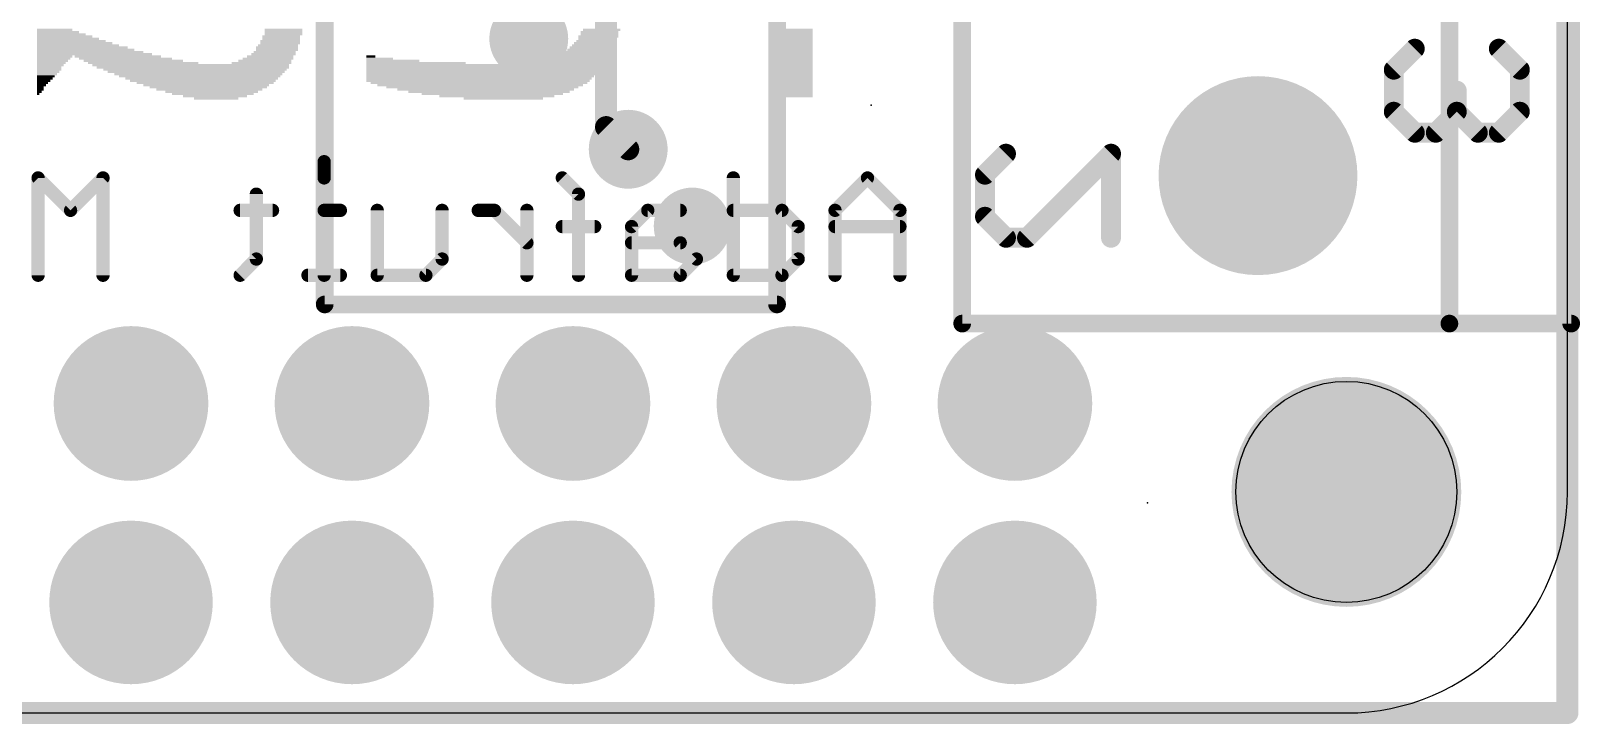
# Model space of a CAD drawing. Extents: x -0.1 to 50.9, y -0.1 to 23.
# Drawn here: x 33.14 to 50.95, y -0.13 to 7.84 of the extents above; entities that cross this region are included whole.
import ezdxf

# ---------------------------------------------------------------- set-up
doc = ezdxf.new("R2010")
doc.units = 0
for name, color, linetype in [('16', 132, 'CONTINUOUS'), ('17', 110, 'CONTINUOUS'), ('18', 110, 'CONTINUOUS'), ('20', 53, 'CONTINUOUS'), ('21', 40, 'CONTINUOUS'), ('22', 6, 'CONTINUOUS'), ('23', 40, 'CONTINUOUS'), ('24', 6, 'CONTINUOUS'), ('30', 253, 'CONTINUOUS')]:
    doc.layers.add(name, color=color, linetype=linetype)

# ---------------------------------------------------------------- blocks, each defined once
blk = doc.blocks.new('ROUNDP')
at = {"const_width": 0.5}
blk.add_lwpolyline([(0, -0.25, 1), (0, 0.25, 1), (0, -0.25)], format="xyb", dxfattribs=at)
blk = doc.blocks.new('RECT')
blk.add_solid([(-0.5, -0.5), (0.5, -0.5), (-0.5, 0.5), (0.5, 0.5)])
blk = doc.blocks.new('ROUNDV')
at = {"const_width": 0.5}
blk.add_lwpolyline([(0, -0.25, 1), (0, 0.25, 1), (0, -0.25)], format="xyb", dxfattribs=at)

msp = doc.modelspace()

# ---------------------------------------------------------------- linework, layer by layer
at = {"layer": '16', "const_width": 0.254}
for points in [[(50.8, 0), (50.8, 22.86)], [(39.751, 11.049), (39.751, 6.731)], [(38.862, 8.001), (38.862, 7.747)], [(39.751, 6.731), (40.005, 6.477)], [(0, 0), (50.8, 0)]]:
    msp.add_lwpolyline(points, dxfattribs=at)
at = {"layer": '16', "const_width": 0.127}
for points in [[(38.7985, 7.747, 1), (38.9255, 7.747)], [(39.7959, 6.7759, 1), (39.7061, 6.6861)], [(39.6875, 6.731, 1), (39.8145, 6.731)], [(39.9601, 6.4321, 1), (40.0499, 6.5219)], [(50.7365, 0, 1), (50.8635, 0)], [(50.8, -0.0635, 1), (50.8, 0.0635)]]:
    msp.add_lwpolyline(points, format="xyb", dxfattribs=at)
at = {"layer": '20'}
for p, q in [((50.8, 2.54), (50.8, 20.32)), ((2.54, 0), (48.26, 0))]:
    msp.add_line(p, q, dxfattribs=at)
msp.add_circle((48.26, 2.54), 1.27, dxfattribs=at)
msp.add_arc((48.26, 2.54), 2.54, 270, 0, dxfattribs=at)
at = {"layer": '21', "const_width": 0.2032}
for points in [[(36.516, 13.594), (36.516, 4.694)], [(41.716, 4.694), (41.716, 13.594)], [(43.844, 11.474), (43.844, 4.474)], [(49.444, 4.474), (49.444, 11.474)], [(50.844, 4.474), (50.844, 11.474)], [(36.516, 4.694), (41.716, 4.694)], [(43.844, 4.474), (49.444, 4.474)], [(49.444, 4.474), (50.844, 4.474)]]:
    msp.add_lwpolyline(points, dxfattribs=at)
at = {"layer": '21'}
for points, const_width in [([(40.741, 5.3729, 1), (40.741, 5.8151, 1), (40.741, 5.3729)], 0.4422), ([(36.516, 4.7448, 1), (36.516, 4.6432)], 0.1016), ([(36.4652, 4.694, 1), (36.5668, 4.694)], 0.1016), ([(41.6652, 4.694, 1), (41.7668, 4.694)], 0.1016), ([(41.716, 4.6432, 1), (41.716, 4.7448)], 0.1016), ([(43.844, 4.5248, 1), (43.844, 4.4232)], 0.1016), ([(43.7932, 4.474, 1), (43.8948, 4.474)], 0.1016), ([(49.444, 4.5248, 1), (49.444, 4.4232)], 0.1016), ([(49.3932, 4.474, 1), (49.4948, 4.474)], 0.1016), ([(49.444, 4.4232, 1), (49.444, 4.5248)], 0.1016), ([(50.7932, 4.474, 1), (50.8948, 4.474)], 0.1016), ([(50.844, 4.4232, 1), (50.844, 4.5248)], 0.1016)]:
    msp.add_lwpolyline(points, format="xyb", dxfattribs=dict(at, const_width=const_width))
at = {"layer": '22'}
for points, const_width in [([(49.0464, 7.6327), (48.8049, 7.3912)], 0.2286), ([(50.2539, 7.3912), (50.0124, 7.6327)], 0.2286), ([(48.8049, 7.3912), (48.8049, 6.9082)], 0.2286), ([(50.2539, 6.9082), (50.2539, 7.3912)], 0.2286), ([(49.5294, 6.9082), (49.5294, 7.1497)], 0.2286), ([(48.8049, 6.9082), (49.0464, 6.6667)], 0.2286), ([(49.2879, 6.6667), (49.5294, 6.9082)], 0.2286), ([(49.5294, 6.9082), (49.7709, 6.6667)], 0.2286), ([(50.0124, 6.6667), (50.2539, 6.9082)], 0.2286), ([(49.0464, 6.6667), (49.2879, 6.6667)], 0.2286), ([(49.7709, 6.6667), (50.0124, 6.6667)], 0.2286), ([(36.5101, 6.3342), (36.5101, 6.1478)], 0.1524), ([(44.1059, 6.1845), (44.3474, 6.426)], 0.2286), ([(45.5549, 6.426), (44.5889, 5.46)], 0.2286), ([(45.5549, 5.46), (45.5549, 6.426)], 0.2286), ([(44.1059, 5.7015), (44.1059, 6.1845)], 0.2286), ([(33.5951, 5.7749), (33.2223, 6.1478)], 0.1524), ([(33.2223, 6.1478), (33.2223, 5.0292)], 0.1524), ([(33.968, 6.1478), (33.5951, 5.7749)], 0.1524), ([(33.968, 5.0292), (33.968, 6.1478)], 0.1524), ([(39.4336, 5.9613), (39.2472, 6.1478)], 0.1524), ([(41.2131, 6.1478), (41.2131, 5.0292)], 0.1524), ([(42.7554, 6.1478), (42.3825, 5.7749)], 0.1524), ([(43.1282, 5.7749), (42.7554, 6.1478)], 0.1524), ([(35.7305, 5.9613), (35.7305, 5.2156)], 0.1524), ([(39.4336, 5.0292), (39.4336, 5.9613)], 0.1524), ([(35.917, 5.7749), (35.5441, 5.7749)], 0.1524), ([(36.6966, 5.7749), (36.5101, 5.7749)], 0.1524), ([(36.5101, 5.7749), (36.5101, 5.0292)], 0.1524), ([(37.1203, 5.0292), (37.1203, 5.7749)], 0.1524), ([(37.866, 5.7749), (37.866, 5.2156)], 0.1524), ([(38.4676, 5.7749), (38.2812, 5.7749)], 0.1524), ([(38.8405, 5.4021), (38.4676, 5.7749)], 0.1524), ([(38.8405, 5.0292), (38.8405, 5.7749)], 0.1524), ([(40.2302, 5.7749), (40.0437, 5.5885)], 0.1524), ([(40.603, 5.7749), (40.2302, 5.7749)], 0.1524), ([(41.7724, 5.7749), (41.2131, 5.7749)], 0.1524), ([(41.9588, 5.5885), (41.7724, 5.7749)], 0.1524), ([(42.3825, 5.7749), (42.3825, 5.0292)], 0.1524), ([(43.1282, 5.0292), (43.1282, 5.7749)], 0.1524), ([(44.3474, 5.46), (44.1059, 5.7015)], 0.2286), ([(39.6201, 5.5885), (39.2472, 5.5885)], 0.1524), ([(40.0437, 5.5885), (40.0437, 5.0292)], 0.1524), ([(41.9588, 5.2156), (41.9588, 5.5885)], 0.1524), ([(43.1282, 5.5885), (42.3825, 5.5885)], 0.1524), ([(44.5889, 5.46), (44.3474, 5.46)], 0.2286), ([(40.603, 5.4021), (40.0437, 5.4021)], 0.1524), ([(40.7895, 5.2156), (40.603, 5.4021)], 0.1524), ([(35.7305, 5.2156), (35.5441, 5.0292)], 0.1524), ([(37.866, 5.2156), (37.6795, 5.0292)], 0.1524), ([(40.603, 5.0292), (40.7895, 5.2156)], 0.1524), ([(41.7724, 5.0292), (41.9588, 5.2156)], 0.1524), ([(36.6966, 5.0292), (36.3237, 5.0292)], 0.1524), ([(37.6795, 5.0292), (37.1203, 5.0292)], 0.1524), ([(40.0437, 5.0292), (40.603, 5.0292)], 0.1524), ([(41.2131, 5.0292), (41.7724, 5.0292)], 0.1524)]:
    msp.add_lwpolyline(points, dxfattribs=dict(at, const_width=const_width))
for points, const_width in [([(49.0868, 7.5923, 1), (49.006, 7.6731)], 0.1143), ([(50.0528, 7.6731, 1), (49.972, 7.5923)], 0.1143), ([(48.862, 7.3912, 1), (48.7477, 7.3912)], 0.1143), ([(48.7645, 7.4316, 1), (48.8453, 7.3508)], 0.1143), ([(50.3111, 7.3912, 1), (50.1968, 7.3912)], 0.1143), ([(50.2135, 7.3508, 1), (50.2943, 7.4316)], 0.1143), ([(49.5865, 7.1497, 1), (49.4722, 7.1497)], 0.1143), ([(48.8453, 6.9486, 1), (48.7645, 6.8678)], 0.1143), ([(48.7477, 6.9082, 1), (48.862, 6.9082)], 0.1143), ([(49.5698, 6.9486, 1), (49.489, 6.8678)], 0.1143), ([(49.4722, 6.9082, 1), (49.5865, 6.9082)], 0.1143), ([(49.5698, 6.8678, 1), (49.489, 6.9486)], 0.1143), ([(50.1968, 6.9082, 1), (50.3111, 6.9082)], 0.1143), ([(50.2943, 6.8678, 1), (50.2135, 6.9486)], 0.1143), ([(49.0464, 6.7238, 1), (49.0464, 6.6095)], 0.1143), ([(49.2879, 6.6095, 1), (49.2879, 6.7238)], 0.1143), ([(49.7709, 6.7238, 1), (49.7709, 6.6095)], 0.1143), ([(50.0124, 6.6095, 1), (50.0124, 6.7238)], 0.1143), ([(49.006, 6.6263, 1), (49.0868, 6.7071)], 0.1143), ([(49.2475, 6.7071, 1), (49.3283, 6.6263)], 0.1143), ([(49.7305, 6.6263, 1), (49.8113, 6.7071)], 0.1143), ([(49.972, 6.7071, 1), (50.0528, 6.6263)], 0.1143), ([(36.5482, 6.3342, 1), (36.472, 6.3342)], 0.0762), ([(44.3878, 6.3856, 1), (44.307, 6.4664)], 0.1143), ([(45.6121, 6.426, 1), (45.4978, 6.426)], 0.1143), ([(45.5953, 6.3856, 1), (45.5145, 6.4664)], 0.1143), ([(44.163, 6.1845, 1), (44.0487, 6.1845)], 0.1143), ([(44.0655, 6.2249, 1), (44.1463, 6.1441)], 0.1143), ([(33.2492, 6.1747, 1), (33.1953, 6.1208)], 0.0762), ([(33.2604, 6.1478, 1), (33.1842, 6.1478)], 0.0762), ([(34.0061, 6.1478, 1), (33.9299, 6.1478)], 0.0762), ([(33.9949, 6.1208, 1), (33.941, 6.1747)], 0.0762), ([(36.472, 6.1478, 1), (36.5482, 6.1478)], 0.0762), ([(39.2741, 6.1747, 1), (39.2203, 6.1208)], 0.0762), ([(41.2512, 6.1478, 1), (41.175, 6.1478)], 0.0762), ([(42.7823, 6.1747, 1), (42.7285, 6.1208)], 0.0762), ([(42.7823, 6.1208, 1), (42.7285, 6.1747)], 0.0762), ([(35.7686, 5.9613, 1), (35.6924, 5.9613)], 0.0762), ([(39.4717, 5.9613, 1), (39.3955, 5.9613)], 0.0762), ([(39.4067, 5.9344, 1), (39.4606, 5.9883)], 0.0762), ([(33.5682, 5.8018, 1), (33.6221, 5.748)], 0.0762), ([(33.5682, 5.748, 1), (33.6221, 5.8018)], 0.0762), ([(35.5441, 5.813, 1), (35.5441, 5.7368)], 0.0762), ([(35.917, 5.7368, 1), (35.917, 5.813)], 0.0762), ([(36.5101, 5.813, 1), (36.5101, 5.7368)], 0.0762), ([(36.5482, 5.7749, 1), (36.472, 5.7749)], 0.0762), ([(36.6966, 5.7368, 1), (36.6966, 5.813)], 0.0762), ([(37.1584, 5.7749, 1), (37.0822, 5.7749)], 0.0762), ([(37.9041, 5.7749, 1), (37.8279, 5.7749)], 0.0762), ([(38.2812, 5.813, 1), (38.2812, 5.7368)], 0.0762), ([(38.4945, 5.8018, 1), (38.4407, 5.748)], 0.0762), ([(38.4676, 5.7368, 1), (38.4676, 5.813)], 0.0762), ([(38.8786, 5.7749, 1), (38.8024, 5.7749)], 0.0762), ([(40.2302, 5.813, 1), (40.2302, 5.7368)], 0.0762), ([(40.2571, 5.748, 1), (40.2032, 5.8018)], 0.0762), ([(40.603, 5.7368, 1), (40.603, 5.813)], 0.0762), ([(41.2131, 5.813, 1), (41.2131, 5.7368)], 0.0762), ([(41.7994, 5.8018, 1), (41.7455, 5.748)], 0.0762), ([(41.7724, 5.7368, 1), (41.7724, 5.813)], 0.0762), ([(42.4206, 5.7749, 1), (42.3444, 5.7749)], 0.0762), ([(42.3556, 5.8018, 1), (42.4095, 5.748)], 0.0762), ([(43.1663, 5.7749, 1), (43.0901, 5.7749)], 0.0762), ([(43.1013, 5.748, 1), (43.1552, 5.8018)], 0.0762), ([(44.0487, 5.7015, 1), (44.163, 5.7015)], 0.1143), ([(44.1463, 5.7419, 1), (44.0655, 5.6611)], 0.1143), ([(39.2472, 5.6266, 1), (39.2472, 5.5504)], 0.0762), ([(39.6201, 5.5504, 1), (39.6201, 5.6266)], 0.0762), ([(40.0818, 5.5885, 1), (40.0056, 5.5885)], 0.0762), ([(40.0168, 5.6154, 1), (40.0707, 5.5615)], 0.0762), ([(41.9969, 5.5885, 1), (41.9207, 5.5885)], 0.0762), ([(41.9319, 5.5615, 1), (41.9858, 5.6154)], 0.0762), ([(42.3825, 5.6266, 1), (42.3825, 5.5504)], 0.0762), ([(43.1282, 5.5504, 1), (43.1282, 5.6266)], 0.0762), ([(44.3474, 5.5171, 1), (44.3474, 5.4028)], 0.1143), ([(44.307, 5.4195, 1), (44.3878, 5.5004)], 0.1143), ([(44.5485, 5.5004, 1), (44.6293, 5.4195)], 0.1143), ([(44.5889, 5.4028, 1), (44.5889, 5.5171)], 0.1143), ([(38.8135, 5.3751, 1), (38.8674, 5.429)], 0.0762), ([(40.0437, 5.4402, 1), (40.0437, 5.3639)], 0.0762), ([(40.63, 5.429, 1), (40.5761, 5.3751)], 0.0762), ([(40.603, 5.3639, 1), (40.603, 5.4402)], 0.0762), ([(45.4978, 5.46, 1), (45.6121, 5.46)], 0.1143), ([(35.6924, 5.2156, 1), (35.7686, 5.2156)], 0.0762), ([(35.7575, 5.1887, 1), (35.7036, 5.2426)], 0.0762), ([(37.8279, 5.2156, 1), (37.9041, 5.2156)], 0.0762), ([(37.8929, 5.1887, 1), (37.839, 5.2426)], 0.0762), ([(40.8164, 5.1887, 1), (40.7625, 5.2426)], 0.0762), ([(40.7625, 5.1887, 1), (40.8164, 5.2426)], 0.0762), ([(41.9207, 5.2156, 1), (41.9969, 5.2156)], 0.0762), ([(41.9858, 5.1887, 1), (41.9319, 5.2426)], 0.0762), ([(33.1842, 5.0292, 1), (33.2604, 5.0292)], 0.0762), ([(33.9299, 5.0292, 1), (34.0061, 5.0292)], 0.0762), ([(35.5172, 5.0561, 1), (35.5711, 5.0023)], 0.0762), ([(36.3237, 5.0673, 1), (36.3237, 4.9911)], 0.0762), ([(36.472, 5.0292, 1), (36.5482, 5.0292)], 0.0762), ([(36.6966, 4.9911, 1), (36.6966, 5.0673)], 0.0762), ([(37.1203, 5.0673, 1), (37.1203, 4.9911)], 0.0762), ([(37.0822, 5.0292, 1), (37.1584, 5.0292)], 0.0762), ([(37.6526, 5.0561, 1), (37.7065, 5.0023)], 0.0762), ([(37.6795, 4.9911, 1), (37.6795, 5.0673)], 0.0762), ([(38.8024, 5.0292, 1), (38.8786, 5.0292)], 0.0762), ([(39.3955, 5.0292, 1), (39.4717, 5.0292)], 0.0762), ([(40.0437, 5.0673, 1), (40.0437, 4.9911)], 0.0762), ([(40.0056, 5.0292, 1), (40.0818, 5.0292)], 0.0762), ([(40.5761, 5.0561, 1), (40.63, 5.0023)], 0.0762), ([(40.603, 4.9911, 1), (40.603, 5.0673)], 0.0762), ([(41.2131, 5.0673, 1), (41.2131, 4.9911)], 0.0762), ([(41.175, 5.0292, 1), (41.2512, 5.0292)], 0.0762), ([(41.7455, 5.0561, 1), (41.7994, 5.0023)], 0.0762), ([(41.7724, 4.9911, 1), (41.7724, 5.0673)], 0.0762), ([(42.3444, 5.0292, 1), (42.4206, 5.0292)], 0.0762), ([(43.0901, 5.0292, 1), (43.1663, 5.0292)], 0.0762)]:
    msp.add_lwpolyline(points, format="xyb", dxfattribs=dict(at, const_width=const_width))
at = {"layer": '23'}
msp.add_point((45.974, 2.413), dxfattribs=at)
at = {"layer": '24'}
msp.add_point((42.799, 6.985), dxfattribs=at)
at = {"layer": '30', "const_width": 1.3208}
msp.add_lwpolyline([(48.26, 1.8796, 1), (48.26, 3.2004, 1), (48.26, 1.8796)], format="xyb", dxfattribs=at)

# ---------------------------------------------------------------- block references
at = {"layer": '17'}
for p, xscale, yscale, rotation in [((47.244, 6.174), 2.1844, 2.1844, 90), ((34.29, 3.556), 1.6764, 1.6764, 270), ((36.83, 3.556), 1.6764, 1.6764, 270), ((39.37, 3.556), 1.6764, 1.6764, 270), ((41.91, 3.556), 1.6764, 1.6764, 270), ((44.45, 3.556), 1.6764, 1.6764, 270)]:
    msp.add_blockref('ROUNDP', p, dxfattribs=dict(at, xscale=xscale, yscale=yscale, rotation=rotation))
at = {"layer": '17', "xscale": 1.778, "yscale": 1.778}
for p in [(34.29, 1.27), (36.83, 1.27), (39.37, 1.27), (41.91, 1.27), (44.45, 1.27)]:
    msp.add_blockref('ROUNDP', p, dxfattribs=at)
at = {"layer": '18', "xscale": 0.9064, "yscale": 0.9064}
for p in [(38.862, 7.747), (38.862, 7.747), (40.005, 6.477), (40.005, 6.477)]:
    msp.add_blockref('ROUNDV', p, dxfattribs=at)
at = {"layer": '22', "yscale": 0.0254, "rotation": 180}
for p, xscale in [((33.4137, 7.8486), 0.4064), ((33.4518, 7.8232), 0.4826), ((36.0426, 7.8486), 0.4318), ((36.0426, 7.8232), 0.4318), ((39.6748, 7.8232), 0.4318), ((39.7002, 7.8486), 0.4318), ((41.9227, 7.8486), 0.4064), ((41.9227, 7.8232), 0.4064), ((33.4899, 7.7978), 0.5588), ((33.528, 7.7724), 0.635), ((33.5661, 7.747), 0.7112), ((33.6042, 7.7216), 0.7874), ((33.6423, 7.6962), 0.8636), ((33.6804, 7.6708), 0.9398), ((33.7312, 7.6454), 1.0414), ((35.9664, 7.6454), 0.4826), ((35.9791, 7.6708), 0.4572), ((36.0045, 7.7216), 0.4572), ((36.0045, 7.6962), 0.4572), ((36.0172, 7.7724), 0.4318), ((36.0172, 7.747), 0.4318), ((36.0426, 7.7978), 0.4318), ((39.5859, 7.6454), 0.508), ((39.5986, 7.6708), 0.4826), ((39.624, 7.6962), 0.4826), ((39.6367, 7.7216), 0.4572), ((39.6621, 7.7724), 0.4572), ((39.6494, 7.747), 0.4318), ((39.6748, 7.7978), 0.4318), ((41.9227, 7.7978), 0.4064), ((41.9227, 7.7724), 0.4064), ((41.9227, 7.747), 0.4064), ((41.9227, 7.7216), 0.4064), ((41.9227, 7.6962), 0.4064), ((41.9227, 7.6708), 0.4064), ((41.9227, 7.6454), 0.4064), ((33.7693, 7.62), 1.1176), ((33.8201, 7.5946), 1.2192), ((33.8709, 7.5692), 1.3208), ((33.4137, 7.5438), 0.4064), ((33.401, 7.5184), 0.381), ((33.3883, 7.493), 0.3556), ((33.3756, 7.4676), 0.3302), ((34.1376, 7.5438), 0.9906), ((34.2265, 7.5184), 1.0668), ((34.3154, 7.493), 1.143), ((34.4297, 7.4676), 1.27), ((35.7886, 7.4676), 0.6858), ((35.8267, 7.493), 0.6096), ((35.8648, 7.5184), 0.5842), ((35.8902, 7.5438), 0.5334), ((35.9283, 7.5692), 0.508), ((35.941, 7.5946), 0.4826), ((35.9664, 7.62), 0.4826), ((37.0459, 7.5438), 0.1016), ((37.1475, 7.5184), 0.3048), ((37.2999, 7.493), 0.6096), ((37.5666, 7.4676), 1.143), ((39.3192, 7.4676), 0.8382), ((39.4208, 7.493), 0.6858), ((39.4716, 7.5184), 0.635), ((39.497, 7.5438), 0.5842), ((39.5351, 7.5692), 0.5588), ((39.5478, 7.5946), 0.5334), ((39.5732, 7.62), 0.5334), ((41.9227, 7.62), 0.4064), ((41.9227, 7.5946), 0.4064), ((41.9227, 7.5692), 0.4064), ((41.9227, 7.5438), 0.4064), ((41.9227, 7.5184), 0.4064), ((41.9227, 7.493), 0.4064), ((41.9227, 7.4676), 0.4064), ((33.3629, 7.4422), 0.3048), ((33.3502, 7.4168), 0.2794), ((33.3502, 7.3914), 0.2794), ((33.3375, 7.366), 0.254), ((33.3248, 7.3406), 0.2286), ((33.3121, 7.3152), 0.2032), ((33.2994, 7.2898), 0.1778), ((34.9758, 7.4422), 2.2606), ((35.0012, 7.4168), 2.2098), ((35.0266, 7.3914), 2.1082), ((35.0393, 7.366), 2.032), ((35.0647, 7.3406), 1.9304), ((35.0774, 7.3152), 1.8542), ((35.1028, 7.2898), 1.7526), ((38.3667, 7.4422), 2.7432), ((38.354, 7.4168), 2.7178), ((38.3413, 7.3914), 2.6924), ((38.3286, 7.366), 2.667), ((38.3159, 7.3406), 2.6416), ((38.3032, 7.3152), 2.6162), ((38.2905, 7.2898), 2.5908), ((41.9227, 7.4422), 0.4064), ((41.9227, 7.4168), 0.4064), ((41.9227, 7.3914), 0.4064), ((41.9227, 7.366), 0.4064), ((41.9227, 7.3406), 0.4064), ((41.9227, 7.3152), 0.4064), ((41.9227, 7.2898), 0.4064), ((33.2867, 7.2644), 0.1524), ((33.274, 7.239), 0.127), ((33.2613, 7.2136), 0.1016), ((33.2486, 7.1882), 0.0762), ((33.2486, 7.1628), 0.0762), ((33.2359, 7.1374), 0.0508), ((33.2232, 7.112), 0.0254), ((35.1155, 7.2644), 1.6764), ((35.1409, 7.239), 1.5748), ((35.1536, 7.2136), 1.4478), ((35.179, 7.1882), 1.3462), ((35.1917, 7.1628), 1.2192), ((35.2171, 7.1374), 1.0668), ((35.2298, 7.112), 0.9398), ((38.2778, 7.2644), 2.5654), ((38.2905, 7.239), 2.4892), ((38.3032, 7.2136), 2.3622), ((38.3286, 7.1882), 2.2098), ((38.3667, 7.1628), 2.032), ((38.4048, 7.1374), 1.8542), ((38.4429, 7.112), 1.6256), ((41.9227, 7.2644), 0.4064), ((41.9227, 7.239), 0.4064), ((41.9227, 7.2136), 0.4064), ((41.9227, 7.1882), 0.4064), ((41.9227, 7.1628), 0.4064), ((41.9227, 7.1374), 0.4064), ((41.9227, 7.112), 0.4064), ((35.2552, 7.0866), 0.7366), ((35.2679, 7.0612), 0.508), ((38.4937, 7.0866), 1.3208), ((38.5699, 7.0612), 0.9144), ((41.9227, 7.0866), 0.4064)]:
    msp.add_blockref('RECT', p, dxfattribs=dict(at, xscale=xscale))
at = {"layer": '30'}
for p, xscale, yscale, rotation in [((47.244, 6.174), 2.286, 2.286, 90), ((34.29, 3.556), 1.778, 1.778, 270), ((36.83, 3.556), 1.778, 1.778, 270), ((39.37, 3.556), 1.778, 1.778, 270), ((41.91, 3.556), 1.778, 1.778, 270), ((44.45, 3.556), 1.778, 1.778, 270)]:
    msp.add_blockref('ROUNDP', p, dxfattribs=dict(at, xscale=xscale, yscale=yscale, rotation=rotation))
at = {"layer": '30', "xscale": 1.8796, "yscale": 1.8796}
for p in [(34.29, 1.27), (36.83, 1.27), (39.37, 1.27), (41.91, 1.27), (44.45, 1.27)]:
    msp.add_blockref('ROUNDP', p, dxfattribs=at)

doc.saveas('drawing.dxf')
